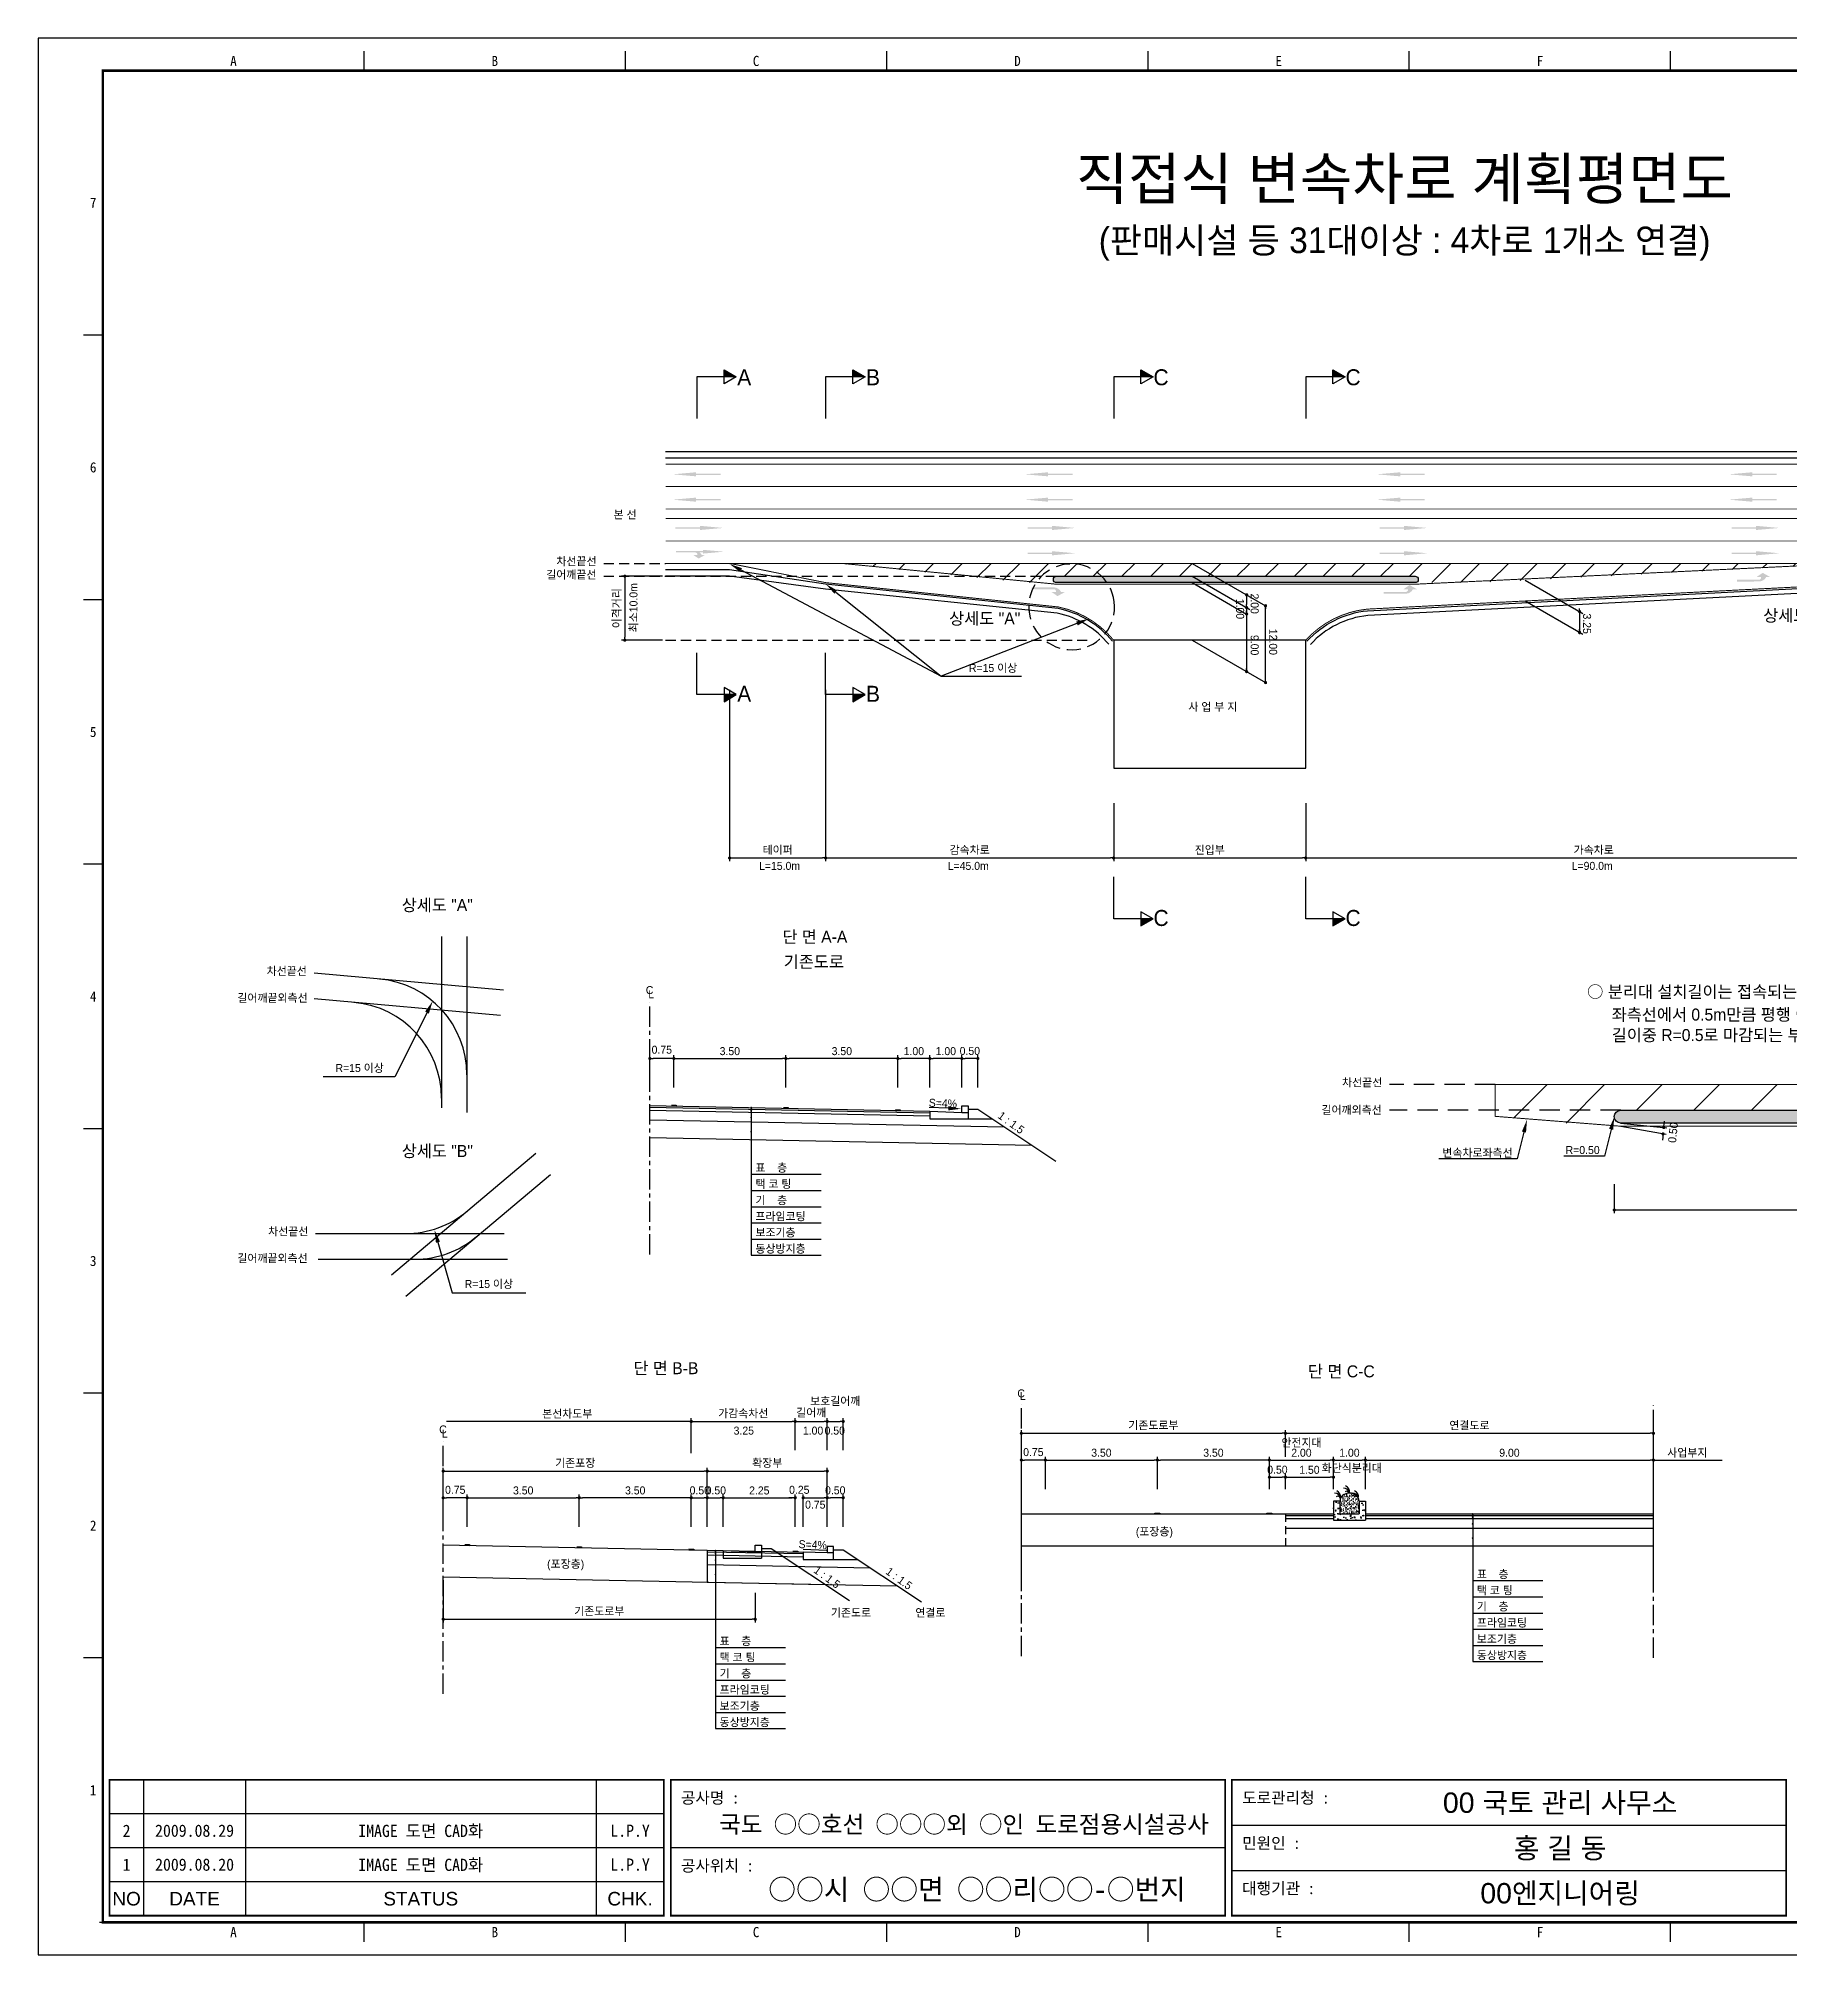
# Model space of a CAD drawing. Header units: millimetres. Extents: x 746 to 1169, y -23 to 276.
# Drawn here: x 745.7 to 1019.3, y -23 to 276.4 of the extents above; entities that cross this region are included whole.
import ezdxf
from ezdxf.enums import TextEntityAlignment as Align

# ---------------------------------------------------------------- set-up
doc = ezdxf.new("R2010")
doc.units = ezdxf.units.MM
doc.linetypes.add('CENTER', pattern=[50.8, 31.75, -6.35, 6.35, -6.35])
doc.linetypes.add('HIDDEN', pattern=[9.525, 6.35, -3.175])
for name, color, linetype in [('CC-GSTR-0004', 4, 'Continuous'), ('CM-LANE-0030', 30, 'Continuous'), ('CZ-DIMT-0002', 7, 'Continuous'), ('CZ-EXST-0002', 1, 'Continuous'), ('CZ-LIN1-0007', 7, 'Continuous'), ('CZ-LIN2-0003', 3, 'Continuous'), ('CZ-LINE-0001', 7, 'Continuous'), ('CZ-TEXT-BOX0', 7, 'Continuous'), ('TITLE', 7, 'Continuous')]:
    doc.layers.add(name, color=color, linetype=linetype)
doc.styles.add('견고딕', font='arial.ttf')
doc.styles.add('돋움', font='')
doc.styles.add('돋음체', font='')
doc.styles.get('돋움').set_extended_font_data('Dotum')
doc.styles.get('돋음체').set_extended_font_data('DotumChe')

# ---------------------------------------------------------------- blocks, each defined once
blk = doc.blocks.new('_Dot')
at = {"color": 0, "linetype": 'ByBlock', "lineweight": -2}
blk.add_line((-0.5, 0), (-1, 0), dxfattribs=at)
at = {"color": 0, "linetype": 'ByBlock', "const_width": 0.5}
blk.add_lwpolyline([(-0.25, 0, 1), (0.25, 0, 1)], format="xyb", close=True, dxfattribs=at)

msp = doc.modelspace()

# ---------------------------------------------------------------- hatches: boundary and pattern name
at = {"layer": 'CM-LANE-0030'}
h = msp.add_hatch(dxfattribs=at)
h.set_pattern_fill('ANSI31', color=256, style=0)
h.set_pattern_definition([(45, (748.4836, 434.3917), (-2.245064, 2.245064), [])])
h.paths.add_polyline_path([(1028.8, 194.33), (871.29, 194.33), (899.98, 191.33), (904.81, 191.33, -1), (904.81, 192.33), (960.82, 192.33, -1), (960.82, 191.33), (970.55, 191.33)])
at = {"layer": 'CZ-EXST-0002'}
h = msp.add_hatch(dxfattribs=at)
h.set_pattern_fill('AR-SAND', color=256, scale=0.01, style=0)
h.set_pattern_definition([(37.5, (-160.059, 3528.69203), (-0.016000313, 0.489413237), [0, -0.38608, 0, -0.4318, 0, -0.41275]), (7.5, (-160.059, 3528.692), (0.44952328, 0.7168251), [0, -0.20828, 0, -0.34798, 0, -0.13335]), (327.5, (-160.37144, 3528.69203), (0.79099237, 0.001437185), [0, -0.127, 0, -0.4572, 0, -0.5969]), (317.5, (-160.37144, 3528.692), (0.76355645, 0.22292932), [0, -0.0635, 0, -0.29972, 0, -0.3429])])
edge = h.paths.add_edge_path()
edge.add_ellipse((950.56, 47.85), major_axis=(-1.5, 0), ratio=0.829212, start_angle=180, end_angle=360)
edge.add_line((949.06, 47.85), (949.06, 45.85))
edge.add_line((949.06, 45.85), (952.06, 45.85))
edge.add_line((952.06, 45.85), (952.06, 47.85))
h = msp.add_hatch(dxfattribs=at)
h.set_pattern_fill('AR-CONC', color=256, scale=0.01, style=0)
h.set_pattern_definition([(50, (-160.059, 3528.692), (1.8218467, -0.15939086), [0.1905, -2.0955]), (355, (-160.059, 3528.692), (-0.3524283, 1.9105664), [0.1524, -1.6764]), (100.451, (-159.9072, 3528.6787), (1.469425, 1.7511669), [0.1619, -1.7809]), (46.1842, (-160.059, 3529.2), (2.7107904, -0.4204233), [0.28575, -3.14325]), (96.6356, (-159.833, 3529.165), (2.3740423, 2.4742556), [0.24285, -2.67135]), (351.184, (-160.059, 3529.2), (2.374046, 2.4742512), [0.2286, -2.5146]), (21, (-159.805, 3529.073), (1.5161488, -1.0226552), [0.1905, -2.0955]), (326, (-159.805, 3529.073), (0.6180203, 1.8418797), [0.1524, -1.6764]), (71.4514, (-159.6787, 3528.9878), (2.1341649, 0.8192286), [0.1619, -1.7809]), (37.5, (-160.059, 3528.692), (0.03088603, 0.84555039), [0, -1.65608, 0, -1.7018, 0, -1.68275]), (7.5, (-160.059, 3528.692), (0.66819663, 1.00180575), [0, -0.97028, 0, -1.61798, 0, -0.64135]), (327.5, (-160.62544, 3528.692), (1.35590595, -0.05728744), [0, -0.635, 0, -1.9812, 0, -2.6289]), (317.5, (-160.8794, 3528.692), (1.4812918, 0.2542649), [0, -0.8255, 0, -1.31572, 0, -1.8669])])
h.paths.add_polyline_path([(953.06, 44.85), (953.06, 47.85), (952.06, 47.85), (952.06, 45.85), (949.06, 45.85), (949.06, 47.85), (948.06, 47.85), (948.06, 44.85)])
at = {"layer": 'CZ-LIN1-0007'}
for points in [[(848.49, 208.57), (848.49, 208.36), (852.31, 208.36), (852.31, 208.15), (848.49, 208.14), (848.49, 207.93), (844.84, 208.25)], [(903.49, 208.57), (903.49, 208.36), (907.31, 208.36), (907.31, 208.15), (903.49, 208.14), (903.49, 207.93), (899.84, 208.25)], [(958.49, 208.57), (958.49, 208.36), (962.31, 208.36), (962.31, 208.15), (958.49, 208.14), (958.49, 207.93), (954.84, 208.25)], [(1013.49, 208.57), (1013.49, 208.36), (1017.31, 208.36), (1017.31, 208.15), (1013.49, 208.14), (1013.49, 207.93), (1009.84, 208.25)], [(848.49, 204.61), (848.49, 204.4), (852.31, 204.4), (852.31, 204.19), (848.49, 204.19), (848.49, 203.97), (844.84, 204.29)], [(903.49, 204.61), (903.49, 204.4), (907.31, 204.4), (907.31, 204.19), (903.49, 204.19), (903.49, 203.97), (899.84, 204.29)], [(958.49, 204.61), (958.49, 204.4), (962.31, 204.4), (962.31, 204.19), (958.49, 204.19), (958.49, 203.97), (954.84, 204.29)], [(1013.49, 204.61), (1013.49, 204.4), (1017.31, 204.4), (1017.31, 204.19), (1013.49, 204.19), (1013.49, 203.97), (1009.84, 204.29)], [(849.09, 200.2), (849.09, 199.98), (845.27, 199.98), (845.27, 199.77), (849.09, 199.77), (849.09, 199.55), (852.74, 199.87)], [(904.09, 200.2), (904.09, 199.98), (900.27, 199.98), (900.27, 199.77), (904.09, 199.77), (904.09, 199.55), (907.74, 199.87)], [(959.09, 200.2), (959.09, 199.98), (955.27, 199.98), (955.27, 199.77), (959.09, 199.77), (959.09, 199.55), (962.74, 199.87)], [(1014.09, 200.2), (1014.09, 199.98), (1010.27, 199.98), (1010.27, 199.77), (1014.09, 199.77), (1014.09, 199.55), (1017.74, 199.87)], [(848.45, 196.28, -0.267976), (849.36, 195.67), (849.91, 195.67), (848.88, 195.09), (848.05, 195.66), (848.66, 195.67, 0.504994), (848.39, 196.04), (845.34, 196.05), (845.34, 196.29)], [(849.58, 196.45), (849.58, 196.26), (846.15, 196.26), (846.15, 196.07), (849.58, 196.06), (849.58, 195.87), (852.85, 196.16)], [(904.09, 196.24), (904.09, 196.02), (900.27, 196.02), (900.27, 195.81), (904.09, 195.81), (904.09, 195.59), (907.74, 195.92)], [(959.09, 196.24), (959.09, 196.02), (955.27, 196.02), (955.27, 195.81), (959.09, 195.81), (959.09, 195.59), (962.74, 195.92)], [(1014.09, 196.24), (1014.09, 196.02), (1010.27, 196.02), (1010.27, 195.81), (1014.09, 195.81), (1014.09, 195.59), (1017.74, 195.92)], [(1014.64, 191.51, 0.267976), (1015.67, 192.2), (1016.3, 192.2), (1015.13, 192.86), (1014.18, 192.21), (1014.88, 192.2, -0.504994), (1014.57, 191.79), (1011.1, 191.77), (1011.1, 191.49)], [(904.48, 190.57, -0.267976), (905.51, 189.88), (906.14, 189.88), (904.96, 189.22), (904.02, 189.87), (904.71, 189.88, 0.504994), (904.41, 190.29), (900.94, 190.31), (900.94, 190.59)], [(959.47, 189.61, 0.267976), (960.49, 190.3), (961.12, 190.3), (959.95, 190.95), (959.01, 190.3), (959.7, 190.3, -0.504994), (959.39, 189.88), (955.93, 189.86), (955.93, 189.59)], [(845.38, 109.56), (845.38, 109.69), (844.63, 109.7), (844.63, 109.58)], [(862.88, 109.21), (862.88, 109.34), (862.13, 109.35), (862.13, 109.23)], [(880.38, 108.86), (880.38, 108.99), (879.63, 109), (879.63, 108.88)], [(920.93, 45.85), (920.93, 45.97), (920.18, 45.97), (920.18, 45.85)], [(938.43, 45.85), (938.43, 45.97), (937.68, 45.97), (937.68, 45.85)], [(813.11, 40.93), (813.11, 41.05), (812.36, 41.07), (812.36, 40.94)], [(830.61, 40.58), (830.61, 40.7), (829.86, 40.72), (829.86, 40.59)], [(848.11, 40.23), (848.11, 40.35), (847.36, 40.37), (847.36, 40.24)], [(864.36, 39.9), (864.36, 40.03), (863.61, 40.04), (863.61, 39.92)]]:
    msp.add_hatch(color=256, dxfattribs=at).paths.add_polyline_path(points)
at = {"layer": 'CZ-LIN2-0003'}
h = msp.add_hatch(dxfattribs=at)
h.set_pattern_fill('CROSS', color=256, scale=0.075, style=0)
h.set_pattern_definition([(0, (748.48355, 434.3917), (0.47625, 0.47625), [0.238125, -0.714375]), (90, (748.6026, 434.27264), (-0.47625, 0.47625), [0.238125, -0.714375])])
h.paths.add_polyline_path([(960.82, 192.33), (904.81, 192.33, 1), (904.81, 191.33), (960.82, 191.33, 1)])
h = msp.add_hatch(dxfattribs=at)
h.set_pattern_fill('CROSS', color=256, scale=0.15, style=0)
h.set_pattern_definition([(0, (680.2956, 593.0385), (0.9525, 0.9525), [0.47625, -1.42875]), (90, (680.5337, 592.8004), (-0.9525, 0.9525), [0.47625, -1.42875])])
h.paths.add_polyline_path([(1104.96, 108.91), (992.94, 108.91, 1), (992.94, 106.91), (1104.96, 106.91, 1)])
at = {"layer": 'CZ-LINE-0001'}
for points in [[(852.85, 224.59), (852.85, 223.5), (854.76, 223.5)], [(872.97, 224.59), (872.97, 223.5), (874.88, 223.5)], [(917.97, 224.59), (917.97, 223.5), (919.88, 223.5)], [(947.97, 224.59), (947.97, 223.5), (949.88, 223.5)], [(854.76, 173.83), (852.85, 173.83), (852.85, 172.73)], [(874.88, 173.83), (872.97, 173.83), (872.97, 172.73)], [(919.88, 138.81), (917.97, 138.81), (917.97, 137.71)], [(949.88, 138.81), (947.97, 138.81), (947.97, 137.71)]]:
    msp.add_hatch(color=256, dxfattribs=at).paths.add_polyline_path(points)

# ---------------------------------------------------------------- linework, layer by layer
at = {"color": 0, "linetype": 'ByBlock', "lineweight": -2}
for p, q in [((934.5, 189.17), (934.5, 188.92)), ((934.5, 187.67), (934.5, 187.92)), ((934.5, 187.17), (934.5, 186.92)), ((934.5, 186.67), (934.5, 186.92)), ((937.46, 187.46), (937.46, 187.21)), ((986.52, 187.06), (986.52, 187.31)), ((986.52, 186.56), (986.52, 186.31)), ((986.51, 183.8), (986.51, 184.05)), ((934.5, 177.67), (934.5, 177.92)), ((937.46, 175.96), (937.46, 176.21)), ((999.54, 104.96), (999.52, 104.71)), ((999.7, 106.45), (999.72, 106.7)), ((847.48, 60.28), (847.23, 60.28)), ((998.31, 54.25), (998.56, 54.25))]:
    msp.add_line(p, q, dxfattribs=at)
at = {"color": 0, "linetype": 'ByBlock', "const_width": 0.25}
for points in [[(934.5, 189.3, 1), (934.5, 189.55, 1)], [(934.5, 187.3, 1), (934.5, 187.55, 1)], [(934.5, 187.55, 1), (934.5, 187.3, 1)], [(934.5, 186.55, 1), (934.5, 186.3, 1)], [(937.46, 187.59, 1), (937.46, 187.84, 1)], [(986.52, 186.93, 1), (986.52, 186.68, 1)], [(986.52, 186.68, 1), (986.52, 186.93, 1)], [(986.51, 183.68, 1), (986.51, 183.43, 1)], [(934.5, 177.55, 1), (934.5, 177.3, 1)], [(937.46, 175.84, 1), (937.46, 175.59, 1)], [(999.55, 105.08, 1), (999.58, 105.33, 1)], [(999.68, 106.32, 1), (999.66, 106.08, 1)], [(847.61, 60.28, 1), (847.86, 60.28, 1)], [(998.18, 54.25, 1), (997.93, 54.25, 1)]]:
    msp.add_lwpolyline(points, format="xyb", close=True, dxfattribs=at)
at = {"layer": 'CC-GSTR-0004'}
for p, q in [((885.01, 108.77), (890.01, 108.57)), ((885.01, 108.77), (885.01, 107.57)), ((890.01, 109.57), (891.01, 109.57)), ((890.01, 108.57), (890.01, 109.57)), ((890.01, 108.57), (891.01, 108.57)), ((891.01, 109.57), (891.01, 107.57)), ((885.01, 107.57), (891.01, 107.57))]:
    msp.add_line(p, q, dxfattribs=at)
for points in [[(843.73, 211.83), (1073.73, 211.83)], [(843.73, 210.83), (1073.73, 210.83)], [(869.98, 39.74), (868.98, 39.74), (865.23, 39.89), (865.23, 38.74), (869.98, 38.74), (869.98, 40.74), (868.98, 40.74), (868.98, 39.74)]]:
    msp.add_lwpolyline(points, dxfattribs=at)
for points in [[(913.54, 182.17, 0.173179), (905.04, 187.28), (868.73, 191.08), (853.73, 193.33), (843.73, 193.33)], [(912.96, 181.69, 0.172539), (904.92, 186.54), (868.73, 190.32), (853.73, 192.33), (843.73, 192.33)], [(943.92, 182.16, -0.185887), (953.38, 186.94), (1033.73, 191.08), (1063.73, 193.33), (1073.73, 193.33)], [(1073.73, 192.33), (1063.73, 192.33), (1033.73, 190.33), (953.44, 186.19, 0.185554), (944.48, 181.66)]]:
    msp.add_lwpolyline(points, format="xyb", dxfattribs=at)
at = {"layer": 'CM-LANE-0030'}
for p, q in [((976.19, 107.65), (981.45, 112.91)), ((984.43, 106.91), (990.43, 112.91)), ((995.41, 108.91), (999.41, 112.91)), ((1004.39, 108.91), (1008.39, 112.91)), ((1013.37, 108.91), (1017.37, 112.91))]:
    msp.add_line(p, q, dxfattribs=at)
at = {"layer": 'CM-LANE-0030', "const_width": 0.15}
for points in [[(843.73, 202.83), (1073.73, 202.83)], [(843.73, 201.33), (1073.73, 201.33)]]:
    msp.add_lwpolyline(points, dxfattribs=at)
for points in [[(871.29, 194.33), (1028.8, 194.33), (960.82, 191.08), (904.81, 191.08)], [(973.35, 107.95), (992.94, 106.41), (1104.8, 106.41), (1129.3, 107.16), (1129.3, 112.91), (973.35, 112.91)]]:
    msp.add_lwpolyline(points, close=True, dxfattribs=at)
at = {"layer": 'CZ-EXST-0002'}
for p, q in [((808.71, 136.05), (808.71, 109.27)), ((812.69, 136.05), (812.69, 108.54)), ((818.41, 127.68), (788.81, 130.31)), ((817.91, 123.71), (788.81, 126.3)), ((800.92, 83.21), (823.47, 102.19)), ((803.13, 79.84), (825.73, 98.87)), ((789.04, 89.63), (818.52, 89.63)), ((789.46, 85.63), (819, 85.63)), ((899.31, 45.85), (940.56, 45.85)), ((808.98, 41.01), (852.73, 40.14)), ((852.73, 40.14), (857.73, 39.94)), ((852.73, 40.14), (852.73, 38.94)), ((852.73, 38.94), (858.73, 38.94)), ((857.73, 40.94), (858.73, 40.94)), ((857.73, 39.94), (857.73, 40.94)), ((857.73, 39.94), (858.73, 39.94)), ((858.73, 40.94), (858.73, 38.94)), ((858.73, 40.44), (860.23, 40.44)), ((860.23, 40.44), (872.43, 32.3)), ((899.31, 40.85), (940.56, 40.85)), ((808.98, 36.01), (868.66, 34.82))]:
    msp.add_line(p, q, dxfattribs=at)
at = {"layer": 'CZ-LIN1-0007'}
for p, q in [((844.63, 109.7), (845.38, 109.69)), ((844.63, 109.58), (845.38, 109.56)), ((845.38, 109.69), (845.38, 109.56)), ((862.13, 109.35), (862.88, 109.34)), ((862.13, 109.23), (862.88, 109.21)), ((862.88, 109.34), (862.88, 109.21)), ((879.63, 109), (880.38, 108.99)), ((879.63, 108.88), (880.38, 108.86)), ((880.38, 108.99), (880.38, 108.86)), ((920.18, 45.85), (920.18, 45.97)), ((920.18, 45.97), (920.93, 45.97)), ((920.93, 45.85), (920.18, 45.85)), ((920.93, 45.97), (920.93, 45.85)), ((937.68, 45.85), (937.68, 45.97)), ((937.68, 45.97), (938.43, 45.97)), ((938.43, 45.85), (937.68, 45.85)), ((938.43, 45.97), (938.43, 45.85)), ((812.36, 41.07), (813.11, 41.05)), ((812.36, 40.94), (813.11, 40.93)), ((813.11, 41.05), (813.11, 40.93)), ((829.86, 40.72), (830.61, 40.7)), ((829.86, 40.59), (830.61, 40.58)), ((830.61, 40.7), (830.61, 40.58)), ((847.36, 40.37), (848.11, 40.35)), ((847.36, 40.24), (848.11, 40.23)), ((848.11, 40.35), (848.11, 40.23)), ((863.61, 40.04), (864.36, 40.03)), ((863.61, 39.92), (864.36, 39.9)), ((864.36, 40.03), (864.36, 39.9))]:
    msp.add_line(p, q, dxfattribs=at)
at = {"layer": 'CZ-LIN1-0007', "const_width": 0.15}
msp.add_lwpolyline([(843.73, 209.83), (1073.73, 209.83)], dxfattribs=at)
at = {"layer": 'CZ-LIN1-0007', "linetype": 'HIDDEN', "const_width": 0.15}
for points in [[(843.73, 206.33), (1073.73, 206.33)], [(843.73, 197.83), (1073.73, 197.83)], [(853.73, 194.33), (872.12, 194.33)]]:
    msp.add_lwpolyline(points, dxfattribs=at)
at = {"layer": 'CZ-LIN1-0007', "const_width": 0.15}
for points in [[(913.73, 182.33, 0.173382), (905.08, 187.53), (868.73, 191.33), (853.73, 194.33), (843.73, 194.33)], [(1073.73, 194.33), (1063.73, 194.33), (1033.73, 191.33), (953.36, 187.19, 0.185992), (943.73, 182.33)]]:
    msp.add_lwpolyline(points, format="xyb", dxfattribs=at)
at = {"layer": 'CZ-LIN2-0003'}
for p, q in [((841.26, 109.65), (885.01, 108.77)), ((841.26, 109.4), (885.01, 108.52)), ((841.26, 108.9), (885.01, 108.02)), ((891.01, 109.07), (892.51, 109.07)), ((892.51, 109.07), (904.71, 100.94)), ((841.26, 107.4), (896.68, 106.29)), ((891.01, 107.57), (894.76, 107.57)), ((841.26, 104.65), (900.93, 103.45)), ((940.56, 45.85), (948.06, 45.85)), ((940.56, 45.6), (948.06, 45.6)), ((940.56, 45.1), (948.06, 45.1)), ((949.06, 47.85), (948.06, 47.85)), ((948.06, 47.85), (948.06, 44.85)), ((949.06, 47.85), (949.06, 45.85)), ((949.06, 45.85), (952.06, 45.85)), ((952.06, 47.85), (952.06, 45.85)), ((952.06, 47.85), (953.06, 47.85)), ((953.06, 47.85), (953.06, 44.85)), ((953.06, 45.85), (998.06, 45.85)), ((953.06, 45.6), (998.06, 45.6)), ((953.06, 45.1), (998.06, 45.1)), ((940.56, 43.6), (998.06, 43.6)), ((948.06, 44.85), (953.06, 44.85)), ((850.23, 40.19), (865.23, 39.89)), ((850.23, 40.19), (850.23, 35.19)), ((850.23, 39.94), (865.23, 39.64)), ((850.23, 39.44), (865.23, 39.14)), ((869.98, 40.24), (871.48, 40.24)), ((871.48, 40.24), (883.68, 32.1)), ((940.56, 40.85), (998.06, 40.85)), ((850.23, 37.94), (875.69, 37.43)), ((869.98, 38.74), (873.73, 38.74)), ((850.23, 35.19), (879.95, 34.59))]:
    msp.add_line(p, q, dxfattribs=at)
for points in [[(960.82, 191.33), (904.81, 191.33, -1), (904.81, 192.33), (960.82, 192.33, -1)], [(1104.96, 106.91), (992.94, 106.91, -1), (992.94, 108.91), (1104.96, 108.91, -1)]]:
    msp.add_lwpolyline(points, format="xyb", close=True, dxfattribs=at)
msp.add_lwpolyline([(943.73, 182.33), (913.73, 182.33), (913.73, 162.33), (943.73, 162.33)], close=True, dxfattribs=at)
for centre, radius, start, end in [((797.69, 114.46), 15, 0, 84.9204), ((793.71, 110.8), 15, 0, 84.9204), ((803.07, 104.63), 15, 270, 310.097), ((804.53, 100.63), 15, 270, 310.097), ((948.29, 48.19), 0.88, 7.8639, 92.7752), ((948.75, 48.16), 0.44, 19.771, 124.0366), ((948.19, 48.53), 1, 347.1802, 67.3267), ((949.69, 48.97), 0.88, 7.8639, 92.7752), ((950.15, 48.94), 0.44, 19.771, 124.0366), ((949.58, 49.31), 1, 347.1802, 67.3267), ((951.08, 48.19), 0.88, 7.8639, 92.7752), ((951.54, 48.16), 0.44, 19.771, 124.0366), ((950.97, 48.53), 1, 347.1802, 67.3267)]:
    msp.add_arc(centre, radius, start, end, dxfattribs=at)
msp.add_ellipse((950.56, 47.85), major_axis=(-1.5, 0), ratio=0.829212, start_param=3.141593, end_param=6.283185, dxfattribs=at)
at = {"layer": 'CZ-LINE-0001'}
for p, q in [((852.85, 222.4), (852.85, 224.59)), ((852.85, 224.59), (854.76, 223.5)), ((872.97, 222.4), (872.97, 224.59)), ((872.97, 224.59), (874.88, 223.5)), ((917.97, 222.4), (917.97, 224.59)), ((917.97, 224.59), (919.88, 223.5)), ((947.97, 222.4), (947.97, 224.59)), ((947.97, 224.59), (949.88, 223.5)), ((854.76, 223.5), (848.61, 223.5)), ((848.61, 223.5), (848.61, 216.95)), ((854.76, 223.5), (852.85, 222.4)), ((874.88, 223.5), (868.73, 223.5)), ((868.73, 223.5), (868.73, 216.95)), ((874.88, 223.5), (872.97, 222.4)), ((919.88, 223.5), (913.73, 223.5)), ((913.73, 223.5), (913.73, 216.95)), ((919.88, 223.5), (917.97, 222.4)), ((949.88, 223.5), (943.73, 223.5)), ((943.73, 223.5), (943.73, 216.95)), ((949.88, 223.5), (947.97, 222.4)), ((843.23, 192.33), (836.85, 192.33)), ((837.35, 191.83), (837.35, 182.83)), ((926, 194.33), (937.46, 187.71)), ((926, 192.33), (935, 187.13)), ((926, 192.33), (935, 187.13)), ((978.03, 191.71), (987.02, 186.52)), ((926, 191.33), (934.5, 186.42)), ((934.5, 188.92), (934.5, 187.92)), ((934.5, 186.92), (934.5, 177.42)), ((937.46, 175.71), (937.46, 187.71)), ((978.02, 188.46), (987.01, 183.27)), ((986.52, 186.31), (986.52, 183.3)), ((843.23, 182.33), (836.85, 182.33)), ((848.61, 173.83), (848.61, 180.37)), ((868.73, 173.83), (868.73, 180.37)), ((926, 182.33), (937.46, 175.71)), ((886.79, 176.74), (899.31, 176.74)), ((854.76, 173.83), (848.61, 173.83)), ((854.76, 173.83), (852.85, 174.92)), ((852.85, 174.92), (852.85, 172.73)), ((852.85, 172.73), (854.76, 173.83)), ((853.73, 174.58), (853.73, 147.81)), ((868.73, 174.58), (868.73, 147.81)), ((868.73, 174.58), (868.73, 147.81)), ((874.88, 173.83), (868.73, 173.83)), ((874.88, 173.83), (872.97, 174.92)), ((872.97, 174.92), (872.97, 172.73)), ((872.97, 172.73), (874.88, 173.83)), ((913.73, 156.86), (913.73, 147.81)), ((913.73, 156.86), (913.73, 147.81)), ((943.73, 156.86), (943.73, 147.81)), ((943.73, 156.86), (943.73, 147.81)), ((854.23, 148.31), (868.23, 148.31)), ((869.23, 148.31), (913.23, 148.31)), ((914.23, 148.31), (943.23, 148.31)), ((944.23, 148.31), (1033.23, 148.31)), ((913.73, 138.81), (913.73, 145.35)), ((943.73, 138.81), (943.73, 145.35)), ((919.88, 138.81), (913.73, 138.81)), ((919.88, 138.81), (917.97, 139.91)), ((917.97, 139.91), (917.97, 137.71)), ((917.97, 137.71), (919.88, 138.81)), ((949.88, 138.81), (943.73, 138.81)), ((949.88, 138.81), (947.97, 139.91)), ((947.97, 139.91), (947.97, 137.71)), ((947.97, 137.71), (949.88, 138.81)), ((841.26, 112.44), (841.26, 117.49)), ((844.51, 116.99), (841.76, 116.99)), ((845.01, 112.44), (845.01, 117.49)), ((845.01, 112.44), (845.01, 117.49)), ((845.51, 116.99), (862.01, 116.99)), ((862.51, 112.44), (862.51, 117.49)), ((862.51, 112.44), (862.51, 117.49)), ((879.51, 116.99), (863.01, 116.99)), ((880.01, 112.44), (880.01, 117.49)), ((880.01, 112.44), (880.01, 117.49)), ((884.51, 116.99), (880.51, 116.99)), ((885.01, 112.44), (885.01, 117.49)), ((885.01, 112.44), (885.01, 117.49)), ((889.51, 116.99), (885.51, 116.99)), ((890.01, 114.88), (890.01, 117.49)), ((890.01, 112.44), (890.01, 117.49)), ((892.01, 116.99), (890.51, 116.99)), ((892.51, 112.44), (892.51, 117.49)), ((857.11, 109.33), (857.11, 86.25)), ((992.89, 106.91), (1000.17, 106.15)), ((992.94, 106.41), (1000.06, 105.15)), ((999.72, 106.7), (999.78, 107.19)), ((999.52, 104.71), (999.46, 104.21)), ((857.11, 98.9), (868.04, 98.9)), ((857.11, 96.37), (868.04, 96.37)), ((991.94, 97.35), (991.94, 92.82)), ((857.11, 93.84), (868.04, 93.84)), ((992.44, 93.32), (1105.46, 93.32)), ((857.11, 91.31), (868.04, 91.31)), ((857.11, 88.78), (868.04, 88.78)), ((857.11, 86.25), (868.04, 86.25)), ((847.23, 60.28), (809.48, 60.28)), ((847.73, 55.31), (847.73, 60.78)), ((847.73, 55.81), (847.73, 60.78)), ((848.23, 60.28), (863.48, 60.28)), ((863.98, 55.81), (863.98, 60.78)), ((863.98, 55.81), (863.98, 60.78)), ((864.48, 60.28), (868.48, 60.28)), ((868.98, 55.81), (868.98, 60.78)), ((868.98, 55.81), (868.98, 60.78)), ((869.48, 60.28), (870.98, 60.28)), ((871.48, 55.81), (871.48, 60.78)), ((899.31, 54.75), (899.31, 58.93)), ((899.81, 58.43), (940.06, 58.43)), ((940.56, 54.75), (940.56, 58.93)), ((940.56, 54.75), (940.56, 58.93)), ((941.06, 58.43), (997.56, 58.43)), ((998.06, 54.75), (998.06, 58.93)), ((899.31, 34.67), (899.31, 55.08)), ((899.31, 49.7), (899.31, 54.75)), ((902.56, 54.25), (899.81, 54.25)), ((903.06, 49.7), (903.06, 54.75)), ((903.06, 49.7), (903.06, 54.75)), ((903.56, 54.25), (920.06, 54.25)), ((920.56, 49.7), (920.56, 54.75)), ((920.56, 49.7), (920.56, 54.75)), ((937.56, 54.25), (921.06, 54.25)), ((938.06, 49.7), (938.06, 54.75)), ((938.06, 49.7), (938.06, 54.75)), ((938.56, 54.25), (947.56, 54.25)), ((948.06, 49.7), (948.06, 54.75)), ((948.06, 49.7), (948.06, 54.75)), ((948.56, 54.25), (952.56, 54.25)), ((953.06, 49.7), (953.06, 54.75)), ((953.06, 49.7), (953.06, 54.75)), ((953.56, 54.25), (997.56, 54.25)), ((998.06, 34.42), (998.06, 54.83)), ((998.06, 49.7), (998.06, 54.75)), ((998.06, 49.7), (998.06, 54.75)), ((998.56, 54.25), (1008.78, 54.25)), ((808.98, 48.86), (808.98, 53.03)), ((809.48, 52.53), (849.73, 52.53)), ((850.23, 48.86), (850.23, 53.03)), ((850.23, 48.86), (850.23, 53.03)), ((850.73, 52.53), (868.48, 52.53)), ((868.98, 48.86), (868.98, 53.03)), ((938.06, 49.7), (938.06, 52.08)), ((938.56, 51.58), (940.06, 51.58)), ((940.56, 49.7), (940.56, 52.08)), ((940.56, 49.7), (940.56, 52.08)), ((941.06, 51.58), (947.56, 51.58)), ((948.06, 49.7), (948.06, 52.08)), ((808.98, 43.81), (808.98, 48.86)), ((812.23, 48.36), (809.48, 48.36)), ((812.73, 43.81), (812.73, 48.86)), ((812.73, 43.81), (812.73, 48.86)), ((813.23, 48.36), (829.73, 48.36)), ((830.23, 43.81), (830.23, 48.86)), ((830.23, 43.81), (830.23, 48.86)), ((847.23, 48.36), (830.73, 48.36)), ((847.73, 43.81), (847.73, 48.86)), ((847.73, 43.81), (847.73, 48.86)), ((848.23, 48.36), (849.73, 48.36)), ((850.23, 43.81), (850.23, 48.86)), ((850.23, 43.81), (850.23, 48.86)), ((850.73, 48.36), (852.23, 48.36)), ((852.73, 43.81), (852.73, 48.86)), ((852.73, 43.81), (852.73, 48.86)), ((853.23, 48.36), (863.48, 48.36)), ((863.48, 48.36), (862.98, 48.36)), ((863.98, 43.81), (863.98, 48.86)), ((863.98, 43.81), (863.98, 48.86)), ((865.23, 43.81), (865.23, 48.86)), ((865.23, 43.81), (865.23, 48.86)), ((865.73, 48.36), (866.23, 48.36)), ((865.73, 48.36), (868.48, 48.36)), ((868.98, 43.81), (868.98, 48.86)), ((868.98, 46.25), (868.98, 48.86)), ((870.98, 48.36), (869.48, 48.36)), ((871.48, 43.81), (871.48, 48.86)), ((969.82, 45.85), (969.82, 22.76)), ((851.51, 40.16), (851.51, 12.3)), ((808.98, 35.51), (808.98, 28.89)), ((857.73, 33.51), (857.73, 28.89)), ((969.82, 35.42), (980.76, 35.42)), ((969.82, 32.89), (980.76, 32.89)), ((969.82, 30.36), (980.76, 30.36)), ((809.48, 29.39), (857.23, 29.39)), ((969.82, 27.83), (980.76, 27.83)), ((851.51, 24.96), (862.45, 24.96)), ((969.82, 25.29), (980.76, 25.29)), ((851.51, 22.43), (862.45, 22.43)), ((969.82, 22.76), (980.76, 22.76)), ((851.51, 19.89), (862.45, 19.89)), ((851.51, 17.36), (862.45, 17.36)), ((851.51, 14.83), (862.45, 14.83)), ((851.51, 12.3), (862.45, 12.3))]:
    msp.add_line(p, q, dxfattribs=at)
at = {"layer": 'CZ-LINE-0001', "linetype": 'HIDDEN', "ltscale": 0.25}
for p, q in [((834.07, 194.33), (843.73, 194.33)), ((834.07, 192.33), (904.81, 192.33)), ((843.73, 182.33), (910.19, 182.33))]:
    msp.add_line(p, q, dxfattribs=at)
at = {"layer": 'CZ-LINE-0001', "linetype": 'HIDDEN', "ltscale": 0.35}
msp.add_line((913.81, 188.33), (913.81, 188.34), dxfattribs=at)
at = {"layer": 'CZ-LINE-0001', "linetype": 'CENTER', "ltscale": 0.1}
for p, q in [((841.26, 86.37), (841.26, 125.75)), ((899.31, 23.63), (899.31, 63.01)), ((998.06, 23.38), (998.06, 62.76)), ((808.98, 17.73), (808.98, 57.12))]:
    msp.add_line(p, q, dxfattribs=at)
at = {"layer": 'CZ-LINE-0001', "linetype": 'HIDDEN', "ltscale": 0.5}
for p, q in [((973.35, 112.91), (956.82, 112.91)), ((992.94, 108.91), (956.82, 108.91))]:
    msp.add_line(p, q, dxfattribs=at)
at = {"layer": 'CZ-LINE-0001', "linetype": 'HIDDEN', "ltscale": 0.2}
msp.add_line((940.56, 45.85), (940.56, 40.85), dxfattribs=at)
at = {"layer": 'CZ-LINE-0001'}
for points in [[(855.49, 193.31), (886.79, 176.74)], [(870.3, 189.86), (886.79, 176.74)], [(907.99, 184.95), (886.79, 176.74)], [(806.45, 124.16), (801.44, 114.14), (790.2, 114.14)], [(887.88, 109.21), (884.88, 109.33)], [(977.83, 105.49), (976.77, 101.31), (964.55, 101.31)], [(991.46, 105.92), (990.4, 101.74), (984.06, 101.74)], [(808.16, 88.28), (810.4, 80.4), (821.89, 80.4)], [(868.87, 40.15), (865.23, 40.29)]]:
    msp.add_lwpolyline(points, dxfattribs=at)
at = {"layer": 'CZ-LINE-0001', "linetype": 'HIDDEN', "ltscale": 0.35}
msp.add_arc((907.16, 187.55), 6.7, 6.7667, 6.749, dxfattribs=at)
at = {"layer": 'CZ-LINE-0001', "linetype": 'ByBlock'}
for centre, start, end in [((857.11, 109.27), 0, 180), ((857.11, 109.27), 0, 180), ((857.11, 109.27), 180, 0), ((857.11, 109.27), 180, 0), ((857.11, 109.07), 0, 180), ((857.11, 109.07), 0, 180), ((857.11, 109.07), 180, 0), ((857.11, 109.07), 180, 0), ((857.11, 108.83), 0, 180), ((857.11, 108.83), 0, 180), ((857.11, 108.83), 180, 0), ((857.11, 108.83), 180, 0), ((857.1, 108.58), 0, 180), ((857.1, 108.58), 0, 180), ((857.1, 108.58), 180, 0), ((857.1, 108.58), 180, 0), ((857.1, 107.78), 0, 180), ((857.1, 107.78), 0, 180), ((857.1, 107.78), 180, 0), ((857.1, 107.78), 180, 0), ((857.1, 105.55), 0, 180), ((857.1, 105.55), 0, 180), ((857.1, 105.55), 180, 0), ((857.1, 105.55), 180, 0), ((969.82, 45.1), 0, 180), ((969.82, 45.1), 0, 180), ((969.82, 45.1), 180, 0), ((969.82, 45.1), 180, 0), ((969.82, 45.79), 0, 180), ((969.82, 45.79), 0, 180), ((969.82, 45.79), 180, 0), ((969.82, 45.79), 180, 0), ((969.82, 45.58), 0, 180), ((969.82, 45.58), 0, 180), ((969.82, 45.58), 180, 0), ((969.82, 45.58), 180, 0), ((969.82, 45.35), 0, 180), ((969.82, 45.35), 0, 180), ((969.82, 45.35), 180, 0), ((969.82, 45.35), 180, 0), ((969.82, 44.3), 0, 180), ((969.82, 44.3), 0, 180), ((969.82, 44.3), 180, 0), ((969.82, 44.3), 180, 0), ((969.82, 42.06), 0, 180), ((969.82, 42.06), 0, 180), ((969.82, 42.06), 180, 0), ((969.82, 42.06), 180, 0)]:
    msp.add_arc(centre, 0.0625, start, end, dxfattribs=at)
at = {"layer": 'CZ-LINE-0001'}
for centre, start, end in [((851.51, 40.1), 0, 180), ((851.51, 40.1), 0, 180), ((851.51, 40.1), 180, 0), ((851.51, 40.1), 180, 0), ((851.51, 39.9), 0, 180), ((851.51, 39.9), 0, 180), ((851.51, 39.9), 180, 0), ((851.51, 39.9), 180, 0), ((851.51, 39.66), 0, 180), ((851.51, 39.66), 0, 180), ((851.51, 39.66), 180, 0), ((851.51, 39.66), 180, 0), ((851.51, 39.41), 0, 180), ((851.51, 39.41), 0, 180), ((851.51, 39.41), 180, 0), ((851.51, 39.41), 180, 0), ((851.51, 38.62), 0, 180), ((851.51, 38.62), 0, 180), ((851.51, 38.62), 180, 0), ((851.51, 38.62), 180, 0), ((851.51, 36.38), 0, 180), ((851.51, 36.38), 0, 180), ((851.51, 36.38), 180, 0), ((851.51, 36.38), 180, 0)]:
    msp.add_arc(centre, 0.0625, start, end, dxfattribs=at)
for points in [[(855.34, 193.01), (853.72, 194.24), (855.65, 193.6)], [(870.1, 189.6), (868.74, 191.11), (870.51, 190.12)], [(907.87, 185.26), (909.86, 185.68), (908.11, 184.64)], [(806.15, 124.31), (807.34, 125.95), (806.74, 124.01)], [(887.89, 109.55), (889.88, 109.13), (887.87, 108.88)], [(991.13, 106.01), (991.94, 107.86), (991.78, 105.84)], [(977.5, 105.57), (978.31, 107.43), (978.15, 105.41)], [(807.84, 88.19), (807.62, 90.21), (808.48, 88.38)]]:
    msp.add_solid(points, dxfattribs=at)
at = {"layer": 'TITLE', "color": 7, "linetype": 'Continuous'}
for p, q in [((796.63, 271.32), (796.63, 274.34)), ((837.45, 271.32), (837.45, 274.34)), ((878.27, 271.32), (878.27, 274.34)), ((919.1, 271.32), (919.1, 274.34)), ((959.92, 271.32), (959.92, 274.34)), ((1000.75, 271.32), (1000.75, 274.34)), ((755.8, 229.99), (752.78, 229.99)), ((755.8, 188.66), (752.78, 188.66)), ((755.8, 147.33), (752.78, 147.33)), ((755.8, 106.01), (752.78, 106.01)), ((755.8, 64.68), (752.78, 64.68)), ((755.8, 23.35), (752.78, 23.35)), ((796.63, -21), (796.63, -17.98)), ((837.45, -21), (837.45, -17.98)), ((878.27, -21), (878.27, -17.98)), ((919.1, -21), (919.1, -17.98)), ((959.92, -21), (959.92, -17.98)), ((1000.75, -21), (1000.75, -17.98))]:
    msp.add_line(p, q, dxfattribs=at)
at = {"layer": 'TITLE', "ltscale": 150}
for p, q in [((762.17, 4.3), (762.17, -16.92)), ((778.08, 4.3), (778.08, -16.92)), ((832.86, 4.3), (832.86, -16.92)), ((843.47, -1), (756.86, -1)), ((932.2, -2.77), (1018.81, -2.77)), ((843.47, -6.31), (756.86, -6.31)), ((931.14, -6.31), (844.53, -6.31)), ((843.47, -11.61), (756.86, -11.61)), ((932.2, -9.85), (1018.81, -9.85))]:
    msp.add_line(p, q, dxfattribs=at)
at = {"layer": 'TITLE'}
msp.add_line((1164.16, -17.98), (755.3, -17.98), dxfattribs=at)
msp.add_lwpolyline([(745.72, -23.02), (1169.08, -23.02), (1169.08, 276.36), (745.72, 276.36)], close=True, dxfattribs=at)
at = {"layer": 'TITLE', "linetype": 'Continuous', "const_width": 0.403}
msp.add_lwpolyline([(755.8, -17.98), (755.8, 271.32), (1164.05, 271.32), (1164.05, -17.98)], close=True, dxfattribs=at)
at = {"layer": 'TITLE', "ltscale": 150, "const_width": 0.265}
for points in [[(756.86, 4.3), (843.47, 4.3), (843.47, -16.92), (756.86, -16.92)], [(844.53, 4.3), (931.14, 4.3), (931.14, -16.92), (844.53, -16.92)], [(1018.81, -16.92), (932.2, -16.92), (932.2, 4.3), (1018.81, 4.3)]]:
    msp.add_lwpolyline(points, close=True, dxfattribs=at)

# ---------------------------------------------------------------- block references
at = {"layer": 'CZ-LINE-0001', "xscale": 0.5, "yscale": 0.5, "zscale": 0.5}
for p, rotation in [((837.35, 192.33), 90), ((837.35, 182.33), 270), ((853.73, 148.31), 180), ((868.73, 148.31), 180), ((913.73, 148.31), 180), ((943.73, 148.31), 180), ((841.26, 116.99), 180), ((845.01, 116.99), 180), ((862.51, 116.99), 180), ((880.01, 116.99), 180), ((885.01, 116.99), 180), ((890.01, 116.99), 180), ((991.94, 93.32), 180), ((847.73, 60.28), 180), ((863.98, 60.28), 180), ((868.98, 60.28), 180), ((899.31, 58.43), 180), ((940.56, 58.43), 180), ((899.31, 54.25), 180), ((903.06, 54.25), 180), ((920.56, 54.25), 180), ((938.06, 54.25), 180), ((948.06, 54.25), 180), ((953.06, 54.25), 180), ((808.98, 52.53), 180), ((850.23, 52.53), 180), ((938.06, 51.58), 180), ((940.56, 51.58), 180), ((808.98, 48.36), 180), ((812.73, 48.36), 180), ((830.23, 48.36), 180), ((847.73, 48.36), 180), ((850.23, 48.36), 180), ((852.73, 48.36), 180), ((865.23, 48.36), 180), ((865.23, 48.36), 180), ((868.98, 48.36), 180), ((808.98, 29.39), 180)]:
    msp.add_blockref('_Dot', p, dxfattribs=dict(at, rotation=rotation))
for p in [(868.73, 148.31), (913.73, 148.31), (943.73, 148.31), (845.01, 116.99), (862.51, 116.99), (880.01, 116.99), (885.01, 116.99), (890.01, 116.99), (892.51, 116.99), (863.98, 60.28), (868.98, 60.28), (871.48, 60.28), (940.56, 58.43), (998.06, 58.43), (903.06, 54.25), (920.56, 54.25), (938.06, 54.25), (948.06, 54.25), (953.06, 54.25), (998.06, 54.25), (850.23, 52.53), (868.98, 52.53), (940.56, 51.58), (948.06, 51.58), (812.73, 48.36), (830.23, 48.36), (847.73, 48.36), (850.23, 48.36), (852.73, 48.36), (863.98, 48.36), (863.98, 48.36), (868.98, 48.36), (871.48, 48.36), (857.73, 29.39)]:
    msp.add_blockref('_Dot', p, dxfattribs=at)

# ---------------------------------------------------------------- texts
at = {"layer": 'CZ-DIMT-0002', "style": '돋움'}
for s, height, p in [('A', 2.5, (856.01, 223.41)), ('B', 2.5, (876.13, 223.41)), ('C', 2.5, (921.13, 223.41)), ('C', 2.5, (951.13, 223.41)), ('본 선', 1.25, (837.39, 201.96)), ('차선끝선', 1.25, (829.8, 194.66)), ('길어깨끝선', 1.25, (829, 192.57)), ('상세도 "A"', 1.875, (893.58, 185.73)), ('상세도 "B"', 1.875, (1020.77, 186.2)), ('R=15 이상', 1.25, (894.89, 177.99)), ('A', 2.5, (856.01, 173.96)), ('B', 2.5, (876.13, 173.96)), ('사 업 부 지', 1.25, (929.22, 171.92)), ('L=15.0m', 1.25, (861.53, 147.08)), ('L=45.0m', 1.25, (891.01, 147.08)), ('L=90.0m', 1.25, (988.49, 147.08)), ('C', 2.5, (921.13, 138.94)), ('C', 2.5, (951.13, 138.94)), ('차선끝선', 1.25, (784.54, 130.65)), ('길어깨끝외측선', 1.25, (782.31, 126.45)), ('C', 1.25, (841.22, 127.68)), ('L', 1.25, (841.48, 127.02)), ('R=15 이상', 1.25, (795.92, 115.5)), ('차선끝선', 1.25, (952.55, 113.24)), ('차선끝선', 1.25, (784.77, 89.97)), ('길어깨끝외측선', 1.25, (782.31, 85.78)), ('R=15 이상', 1.25, (816.11, 81.76)), ('C', 1.25, (899.27, 64.67)), ('L', 1.25, (899.53, 64.28)), ('C', 1.25, (808.94, 59.04)), ('L', 1.25, (809.2, 58.38))]:
    msp.add_text(s, height=height, dxfattribs=at).set_placement(p, align=Align.MIDDLE_CENTER)
msp.add_text('최소10.0m', height=1.25, rotation=90, dxfattribs=at).set_placement((839.33, 183.57))
for s, p in [('○ 분리대 설치길이는 접속되는 도로의 길어깨외측선과 변속차로의', (987.69, 127.41)), ('좌측선에서 0.5m만큼 평행 이동한 선이 교차하는 지점까지의', (991.54, 123.85)), ('길이중 R=0.5로 마감되는 부분까지로 한다.', (991.54, 120.65))]:
    msp.add_text(s, height=1.875, dxfattribs=at).set_placement(p, align=Align.MIDDLE_LEFT)
for s, rotation, p in [('S=4%', 357.7094, (887.05, 110)), ('1 : 1.5', 323.8881, (897.72, 106.96)), ('S=4%', 357.7094, (866.71, 41.04)), ('1 : 1.5', 323.8881, (868.95, 35.95)), ('1 : 1.5', 323.8881, (880.2, 35.75))]:
    msp.add_text(s, height=1.25, rotation=rotation, dxfattribs=at).set_placement(p, align=Align.MIDDLE_CENTER)
for s, p in [('길어깨외측선', (946.2, 108.33)), ('변속차로좌측선', (965.08, 101.62)), ('R=0.50', (984.34, 102.06)), ('표    층', (857.76, 99.29)), ('택 코 팅', (857.76, 96.76)), ('프라임코팅', (857.76, 91.7)), ('기    층', (857.76, 94.23)), ('보조기층', (857.76, 89.17)), ('동상방지층', (857.76, 86.64)), ('3.25', (854.35, 58.23)), ('1.00', (865.17, 58.23)), ('0.50', (868.56, 58.23)), ('안전지대', (939.94, 56.35)), ('사업부지', (1000.22, 54.78)), ('화단식분리대', (946.21, 52.38)), ('(포장층)', (917.19, 42.46)), ('(포장층)', (825.21, 37.4)), ('표    층', (970.47, 35.81)), ('택 코 팅', (970.47, 33.28)), ('기존도로', (869.55, 29.79)), ('연결로', (882.74, 29.79)), ('기    층', (970.47, 30.75)), ('프라임코팅', (970.47, 28.22)), ('보조기층', (970.47, 25.68)), ('표    층', (852.16, 25.35)), ('택 코 팅', (852.16, 22.82)), ('동상방지층', (970.47, 23.15)), ('기    층', (852.16, 20.28)), ('프라임코팅', (852.16, 17.75)), ('보조기층', (852.16, 15.22)), ('동상방지층', (852.16, 12.69))]:
    msp.add_text(s, height=1.25, dxfattribs=at).set_placement(p)
at = {"layer": 'CZ-DIMT-0002', "char_height": 1.25, "attachment_point": 5, "style": '돋움'}
for s, insert, rotation in [('1.00', (933.48, 187.22), 270), ('\\A1;2.00', (935.75, 188.04), 270), ('3.25', (987.68, 184.91), 270), ('9.00', (935.75, 181.56), 270), ('12.00', (938.64, 182.07), 270), ('\\A1;0.50', (1001.13, 105.41), 84.0289)]:
    msp.add_mtext(s, dxfattribs=dict(at, insert=insert, rotation=rotation))
at = {"layer": 'CZ-DIMT-0002', "insert": (828.36, 61.42), "char_height": 1.25, "attachment_point": 5, "style": '돋움'}
msp.add_mtext('본선차도부', dxfattribs=at)
at = {"layer": 'CZ-LINE-0001', "insert": (836.16, 187.33), "char_height": 1.25, "attachment_point": 5, "rotation": 90, "style": '돋움'}
msp.add_mtext('\\A1;이격거리', dxfattribs=at)
at = {"layer": 'CZ-LINE-0001', "char_height": 1.25, "attachment_point": 5, "style": '돋움'}
for s, insert in [('\\A1;테이퍼', (861.23, 149.5)), ('\\A1;감속차로', (891.23, 149.5)), ('\\A1;진입부', (928.73, 149.5)), ('\\A1;가속차로', (988.73, 149.5)), ('\\A1;0.75', (843.13, 118.35)), ('\\A1;3.50', (853.76, 118.13)), ('\\A1;3.50', (871.26, 118.13)), ('\\A1;1.00', (882.51, 118.13)), ('\\A1;1.00', (887.51, 118.13)), ('\\A1;0.50', (891.26, 118.16)), ('\\A1;보호길어깨', (870.23, 63.4)), ('\\A1;가감속차선', (855.86, 61.48)), ('\\A1;길어깨', (866.48, 61.6)), ('\\A1;기존도로부', (919.93, 59.62)), ('\\A1;연결도로', (969.31, 59.61)), ('\\A1;기존포장', (829.61, 53.73)), ('\\A1;확장부', (859.61, 53.73)), ('\\A1;0.75', (901.18, 55.49)), ('\\A1;3.50', (911.81, 55.39)), ('\\A1;3.50', (929.31, 55.39)), ('\\A1;2.00', (943.06, 55.39)), ('\\A1;1.00', (950.56, 55.39)), ('\\A1;9.00', (975.56, 55.39)), ('\\A1;0.50', (939.31, 52.74)), ('\\A1;1.50', (944.31, 52.72)), ('\\A1;0.75', (810.86, 49.6)), ('\\A1;3.50', (821.48, 49.5)), ('\\A1;3.50', (838.98, 49.5)), ('\\A1;0.50', (849.07, 49.51)), ('\\A1;0.50', (851.57, 49.51)), ('\\A1;2.25', (858.36, 49.5)), ('\\A1;0.25', (864.61, 49.6)), ('\\A1;0.75', (867.11, 47.28)), ('\\A1;0.50', (870.23, 49.52)), ('\\A1;기존도로부', (833.36, 30.59))]:
    msp.add_mtext(s, dxfattribs=dict(at, insert=insert))
at = {"layer": 'CZ-TEXT-BOX0', "style": '돋움'}
for s, p in [('상세도 "A"', (808.05, 140.96)), ('단 면 A-A', (867.04, 136)), ('기존도로', (866.89, 132.1)), ('상세도 "B"', (808.06, 102.54)), ('단 면 B-B', (843.77, 68.61)), ('단 면 C-C', (949.3, 68.11))]:
    msp.add_text(s, height=1.875, dxfattribs=at).set_placement(p, align=Align.MIDDLE_CENTER)
at = {"layer": 'TITLE', "color": 3, "linetype": 'Continuous', "style": '돋음체'}
for s, p in [('A', (776.21, 272.83)), ('B', (817.04, 272.83)), ('C', (857.86, 272.83)), ('D', (898.69, 272.83)), ('E', (939.51, 272.83)), ('F', (980.34, 272.83)), ('7', (754.29, 250.66)), ('6', (754.29, 209.33)), ('5', (754.29, 168)), ('4', (754.29, 126.68)), ('3', (754.29, 85.35)), ('2', (754.29, 44.02)), ('1', (754.29, 2.69)), ('A', (776.21, -19.49)), ('B', (817.04, -19.49)), ('C', (857.86, -19.49)), ('D', (898.69, -19.49)), ('E', (939.51, -19.49)), ('F', (980.34, -19.49))]:
    msp.add_text(s, height=1.59, dxfattribs=at).set_placement(p, align=Align.MIDDLE)
at = {"layer": 'TITLE', "style": '돋움'}
for s, height, p in [('직접식 변속차로 계획평면도', 6.5, (959.14, 254.44)), ('(판매시설 등 31대이상 : 4차로 1개소 연결)', 4, (959.18, 244.81))]:
    msp.add_text(s, height=height, dxfattribs=at).set_placement(p, align=Align.MIDDLE_CENTER)
at = {"layer": 'TITLE', "style": '돋음체'}
for s, p in [('공사명 : ', (846.12, 0.59)), ('도로관리청 :', (933.8, 0.59)), ('민원인 :', (933.8, -6.49)), ('공사위치 :', (846.12, -10.02)), ('대행기관 :', (933.8, -13.56))]:
    msp.add_text(s, height=1.804, dxfattribs=at).set_placement(p)
at = {"layer": 'TITLE', "color": 7, "linetype": 'Continuous'}
for s, height, style, p in [('00 국토 관리 사무소', 3.1832, '견고딕', (983.47, 0.76)), ('국도 ○○호선 ○○○외 ○인 도로점용시설공사', 2.7, '돋음체', (890.34, -2.62)), ('홍 길 동', 3.183, '견고딕', (983.47, -6.31)), ('○○시 ○○면 ○○리○○-○번지', 3.1832, '돋음체', (892.37, -12.79)), ('00엔지니어링', 3.183, '견고딕', (983.47, -13.38))]:
    msp.add_text(s, height=height, dxfattribs=dict(at, style=style)).set_placement(p, align=Align.MIDDLE)
at = {"layer": 'TITLE', "color": 1, "linetype": 'Continuous', "style": '돋음체'}
msp.add_text('2', height=1.91, dxfattribs=at).set_placement((759.51, -3.66), align=Align.MIDDLE)
at = {"layer": 'TITLE', "linetype": 'Continuous'}
for s, height, style, p in [('2009.08.29', 1.91, '돋음체', (770.13, -3.66)), ('L.P.Y', 1.91, '돋음체', (838.17, -3.66)), ('1', 1.91, '돋음체', (759.51, -8.96)), ('2009.08.20', 1.91, '돋음체', (770.13, -8.96)), ('L.P.Y', 1.91, '돋음체', (838.17, -8.96)), ('NO', 2.122, '견고딕', (759.51, -14.27)), ('DATE', 2.122, '견고딕', (770.13, -14.27)), ('STATUS', 2.122, '견고딕', (805.47, -14.27)), ('CHK.', 2.122, '견고딕', (838.17, -14.27))]:
    msp.add_text(s, height=height, dxfattribs=dict(at, style=style)).set_placement(p, align=Align.MIDDLE)
at = {"layer": 'TITLE', "style": '돋음체'}
for p in [(805.47, -3.66), (805.47, -8.96)]:
    msp.add_text('IMAGE 도면 CAD화', height=1.9099, dxfattribs=at).set_placement(p, align=Align.MIDDLE)

doc.saveas('drawing.dxf')
